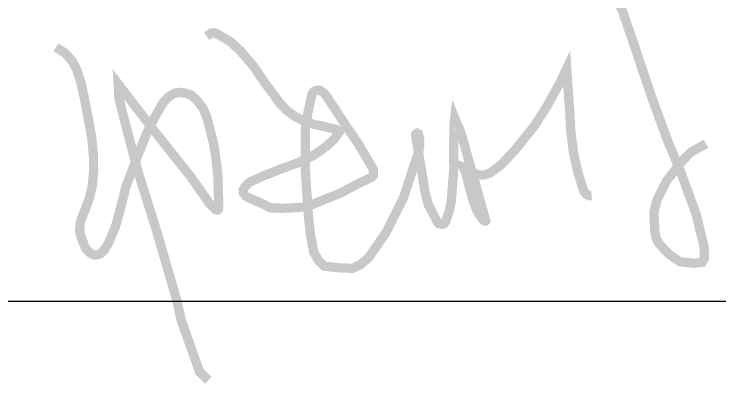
# Model space of a CAD drawing. Extents: x 2025205 to 2402328, y -557483 to 329036.
# Drawn here: x 2173408 to 2176481, y -471898 to -470283 of the extents above; entities that cross this region are included whole.
import ezdxf

# ---------------------------------------------------------------- set-up
doc = ezdxf.new("R2010")
doc.units = 0
doc.header["$LTSCALE"] = 1500
doc.header["$MEASUREMENT"] = 0
doc.layers.add('PUB_TITLE', color=4, linetype='Continuous')

# ---------------------------------------------------------------- blocks, each defined once
blk = doc.blocks.new('EWW')
at = {"const_width": 27}
for points in [[(-158655.6, 278982.2), (-158616.8, 278896.6), (-158581.9, 278794.8), (-158531.4, 278644.7), (-158487.6, 278524.8), (-158449.2, 278432.6), (-158403.4, 278308.1), (-158380.8, 278215.5), (-158379.2, 278197.3), (-158379.2, 278178.4), (-158385.5, 278167.3), (-158396.6, 278165.7), (-158407.7, 278164.2), (-158416.4, 278164.9), (-158436.1, 278167.3), (-158450.4, 278168.9), (-158480.4, 278189.4), (-158497, 278206), (-158512.8, 278224.2), (-158519.9, 278240), (-158523.1, 278260.5), (-158525.5, 278311.9), (-158517.6, 278345.8), (-158489.1, 278403.5), (-158444.2, 278460.3), (-158419.1, 278486.4), (-158374.6, 278511.4)], [(-159823.3, 278823.5), (-159809.5, 278832.8), (-159800.2, 278833.5), (-159786.3, 278826.6), (-159754.8, 278808), (-159724.4, 278779.7), (-159685.8, 278734.4), (-159653.4, 278686), (-159629.4, 278654.6), (-159612, 278629.6), (-159589.2, 278606.8), (-159568.5, 278591.3), (-159539.3, 278576.1), (-159510, 278567.1), (-159477.7, 278560.2), (-159449.7, 278553.3), (-159440.7, 278549.9), (-159438.9, 278544.9), (-159454.7, 278523.2), (-159481, 278500)], [(-160260.8, 278791.5), (-160233.8, 278774.1), (-160212.3, 278749.7), (-160200, 278725.3), (-160186.4, 278681.8), (-160173.7, 278620.1), (-160163.4, 278564.5), (-160156.7, 278524.9), (-160151.9, 278475.3), (-160151.8, 278430.4), (-160155.2, 278389.3), (-160163.4, 278354.9), (-160175.3, 278321.8), (-160181.9, 278305.5), (-160185.6, 278296.7), (-160189.5, 278285.1), (-160191.1, 278276.4), (-160191.6, 278266.3), (-160191.6, 278255.5), (-160189.5, 278246.3), (-160185.3, 278233.4), (-160180.8, 278221.9), (-160175.9, 278209.4), (-160167.4, 278198.9), (-160159.9, 278192.8), (-160152.4, 278188.8), (-160143.5, 278188.4), (-160132.2, 278191.4), (-160121.2, 278202.5), (-160110.1, 278219.6), (-160103.5, 278234.4), (-160088, 278271), (-160075.4, 278317.3), (-160057.4, 278387.5), (-160028.5, 278464.2), (-159996, 278545.4), (-159972.9, 278590.6), (-159950, 278630.2), (-159934.8, 278646.8), (-159918.1, 278657.8), (-159900.4, 278660.7), (-159884.2, 278657.8), (-159868.9, 278652.6), (-159852.7, 278638.7), (-159834.6, 278615.4), (-159823.1, 278588.6), (-159815.5, 278559), (-159802.7, 278509.7), (-159796.9, 278470.7), (-159790.7, 278415.9), (-159789.2, 278360.7), (-159788.5, 278326.3), (-159788.5, 278322.7), (-159789.5, 278320.8), (-159792.1, 278318.8), (-159794.6, 278318.9), (-159796.7, 278319.5), (-159799, 278321.3), (-159814.8, 278337.2), (-159868.4, 278413.8), (-159919.2, 278477.7), (-159979, 278553.1), (-160028.2, 278616.9), (-160080.3, 278684.8), (-160078.2, 278644.8), (-160066.2, 278595.7), (-160023.7, 278433.4), (-159967.9, 278255.2), (-159911.7, 278062.3), (-159897.2, 277999.2), (-159844.3, 277849.2), (-159818.4, 277824.7)], [(-159481, 278500), (-159516.6, 278475.8), (-159535.1, 278467.7), (-159556.3, 278456.8), (-159603.2, 278439.9), (-159660.9, 278417.1), (-159696.9, 278400.7), (-159706.1, 278393.1), (-159712.1, 278387.1), (-159717.6, 278377.3), (-159717, 278368.6), (-159709.9, 278359.4), (-159702.9, 278355), (-159659.8, 278336.5), (-159642.9, 278326.7), (-159633.7, 278325.1), (-159617.9, 278324.5), (-159601.5, 278324), (-159532.4, 278327.3), (-159508.4, 278338.7), (-159435.4, 278368.1), (-159379.8, 278397.5), (-159343.9, 278414.3), (-159339.5, 278419.8), (-159339.5, 278427.4), (-159339.5, 278436.6), (-159383.1, 278510.8), (-159414.2, 278555.9), (-159475.2, 278648.6), (-159481.7, 278657.3), (-159487.7, 278661.7), (-159494.8, 278666.6), (-159501.9, 278667.1), (-159509.5, 278664.9), (-159513.9, 278662.2), (-159515.5, 278660), (-159517.1, 278656.2), (-159518.2, 278654.1), (-159528.6, 278607.3), (-159532.4, 278585.9), (-159536.2, 278564.2), (-159537.3, 278547.9), (-159537.5, 278488.5), (-159536.5, 278420.7), (-159534.6, 278394.2), (-159527.7, 278297.2), (-159522.8, 278251.1), (-159513.3, 278197.5), (-159499.2, 278172.3), (-159481.8, 278155.8), (-159443.9, 278151.4), (-159400.2, 278149.5), (-159378.9, 278159.7), (-159355.1, 278178.6), (-159303.1, 278253.3), (-159252.1, 278354.8), (-159222, 278448), (-159211.9, 278476.8), (-159207.1, 278493.5), (-159205, 278511.9), (-159205, 278523.9), (-159209.1, 278539.9), (-159213.2, 278542), (-159216, 278540.3), (-159217, 278538.9), (-159217, 278536.2), (-159216.6, 278534.1), (-159216.3, 278530.4), (-159198.4, 278424.6), (-159190.4, 278373.5), (-159180, 278333.5), (-159162.1, 278300.3), (-159154.6, 278284.2), (-159150.8, 278279.8), (-159144.7, 278277.7), (-159139.2, 278277.7), (-159134.4, 278279.1), (-159130, 278285.6), (-159119.6, 278315.5), (-159114.1, 278340.7), (-159111, 278377.7), (-159106.1, 278441.8), (-159106.7, 278469.5), (-159106.1, 278557.6), (-159104.8, 278576.1), (-159103.6, 278585.9), (-159097.4, 278570.6), (-159089.4, 278554.5), (-159078.9, 278519.4), (-159013.6, 278288), (-159014.6, 278286.7), (-159016, 278286.7), (-159017.1, 278287.2), (-159018.5, 278287.9), (-159020.3, 278289.5), (-159021.8, 278290.9), (-159023.3, 278292.3), (-159025.8, 278295.3), (-159027.7, 278298.4), (-159039.7, 278318.6), (-159051.5, 278349.6), (-159062.6, 278391), (-159071.9, 278428.1), (-159077.5, 278439.9), (-159078.1, 278442.4), (-159073.8, 278440.5), (-159068.8, 278436.8), (-159066.3, 278434.9), (-159062.6, 278432.5), (-159057, 278428.1), (-159044.6, 278424.5), (-159033.4, 278420.8), (-159020.4, 278420.8), (-159009.9, 278423.3), (-159000, 278427), (-158969.6, 278450), (-158928.7, 278492.8), (-158872.9, 278562.7), (-158835.1, 278621.7), (-158798.6, 278688), (-158778.7, 278729.5), (-158774, 278661.6), (-158769.4, 278597.3), (-158767, 278547.9), (-158759.2, 278486.8), (-158747.3, 278431.8), (-158728.5, 278372.2), (-158721.4, 278364.4), (-158713.6, 278360.5), (-158706.5, 278361.2)]]:
    blk.add_lwpolyline(points, dxfattribs=at)
at = {"layer": 'PUB_TITLE'}
blk.add_line((-165269.8, 278054.6), (-158269.8, 278054.6), dxfattribs=at)

msp = doc.modelspace()

# ---------------------------------------------------------------- block references
at = {"xscale": 1.5, "yscale": 1.5, "zscale": 1.5}
msp.add_blockref('EWW', (2413981.8, -888614.5), dxfattribs=at)

doc.saveas('drawing.dxf')
